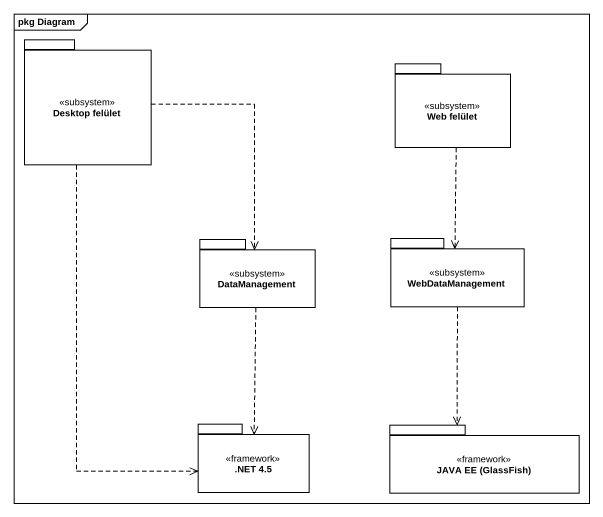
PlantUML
@startuml
mainframe pkg Diagram
package "Desktop felület" as Desktop_felület <<subsystem>> {
}
package "Web felület" as Web_felület <<subsystem>> {
}
package DataManagement <<subsystem>> {
}
package WebDataManagement <<subsystem>> {
}
package ".NET 4.5" as NET_4_5 <<framework>> {
}
package "JAVA EE (GlassFish)" as JAVA_EE_GlassFish <<framework>> {
}
Desktop_felület ..> DataManagement
Desktop_felület ..> NET_4_5
Web_felület ..> WebDataManagement
DataManagement ..> NET_4_5
WebDataManagement ..> JAVA_EE_GlassFish
@enduml
